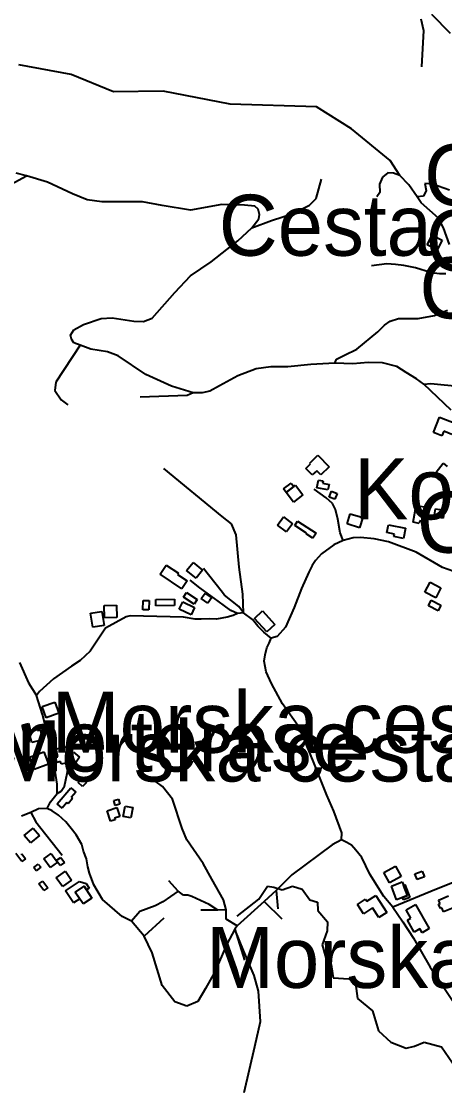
# Model space of a CAD drawing. Extents: x -8864 to 13231, y -7697 to 8949.
# Drawn here: x -4555 to -4125, y -3888 to -2799 of the extents above; entities that cross this region are included whole.
import ezdxf

# ---------------------------------------------------------------- set-up
doc = ezdxf.new("R2010")
doc.units = 0
for name, color, linetype in [('OSM_BUILDING_BARN', 9, 'CONTINUOUS'), ('OSM_BUILDING_GARAGE', 9, 'CONTINUOUS'), ('OSM_BUILDING_HOUSE', 9, 'CONTINUOUS'), ('OSM_BUILDING_ROOF', 9, 'CONTINUOUS'), ('OSM_BUILDING_SHED', 9, 'CONTINUOUS'), ('OSM_BUILDING_YES', 9, 'CONTINUOUS'), ('OSM_HIGHWAY_PATH', 8, 'CONTINUOUS'), ('OSM_HIGHWAY_RESIDENTIAL', 8, 'CONTINUOUS'), ('OSM_HIGHWAY_SERVICE', 8, 'CONTINUOUS'), ('OSM_HIGHWAY_TERTIARY', 8, 'CONTINUOUS'), ('OSM_HIGHWAY_TRACK', 8, 'CONTINUOUS'), ('OSM_LABELS', 8, 'CONTINUOUS'), ('OSM_WATERWAY_DITCH', 4, 'CONTINUOUS'), ('OSM_WATERWAY_STREAM', 4, 'CONTINUOUS')]:
    doc.layers.add(name, color=color, linetype=linetype)

msp = doc.modelspace()

# ---------------------------------------------------------------- linework, layer by layer
at = {"layer": 'OSM_BUILDING_BARN'}
for p, q in [((-4254.939212, -3273.267295), (-4253.415475, -3265.361335)), ((-4253.415475, -3265.361335), (-4248.775352, -3266.250895)), ((-4248.775352, -3266.250895), (-4249.23477, -3268.597108)), ((-4286.225586, -3277.848526), (-4276.861113, -3270.665333)), ((-4278.691129, -3287.678157), (-4286.225586, -3277.848526)), ((-4276.861113, -3270.665333), (-4269.318999, -3280.506084)), ((-4243.744724, -3275.424476), (-4254.939212, -3273.267295)), ((-4249.23477, -3268.597108), (-4242.672748, -3269.86473)), ((-4242.672748, -3269.86473), (-4243.744724, -3275.424476)), ((-4269.318999, -3280.506084), (-4278.691129, -3287.678157)), ((-4277.55024, -3311.462752), (-4274.701848, -3307.11503)), ((-4274.701848, -3307.11503), (-4255.911647, -3319.446548)), ((-4265.651311, -3319.268636), (-4277.55024, -3311.462752)), ((-4266.049473, -3319.869088), (-4265.651311, -3319.268636)), ((-4259.158202, -3324.394722), (-4266.049473, -3319.869088)), ((-4255.911647, -3319.446548), (-4259.158202, -3324.394722)), ((-4510.681966, -3682.965002), (-4496.417033, -3673.324402)), ((-4491.784567, -3678.239217), (-4500.727907, -3684.277102)), ((-4496.417033, -3673.324402), (-4489.571703, -3675.670615)), ((-4489.219483, -3682.053203), (-4491.784567, -3678.239217)), ((-4489.571703, -3675.670615), (-4486.501259, -3680.218487)), ((-4486.501259, -3680.218487), (-4489.219483, -3682.053203)), ((-4502.343527, -3695.318758), (-4510.681966, -3682.965002)), ((-4496.110754, -3691.11559), (-4502.343527, -3695.318758)), ((-4500.727907, -3684.277102), (-4496.110754, -3691.11559))]:
    msp.add_line(p, q, dxfattribs=at)
at = {"layer": 'OSM_BUILDING_GARAGE'}
for p, q in [((-4135.766151, -3302.811787), (-4134.45681, -3294.550004)), ((-4134.45681, -3294.550004), (-4125.482842, -3295.973299)), ((-4125.482842, -3295.973299), (-4126.792184, -3304.235082)), ((-4126.792184, -3304.235082), (-4135.766151, -3302.811787)), ((-4506.616115, -3542.94835), (-4502.297585, -3542.047671)), ((-4504.747815, -3551.843944), (-4506.616115, -3542.94835)), ((-4502.297585, -3542.047671), (-4496.462975, -3547.029204)), ((-4496.462975, -3547.029204), (-4501.095441, -3554.023365)), ((-4501.095441, -3554.023365), (-4504.747815, -3551.843944)), ((-4519.91627, -3652.208485), (-4515.459914, -3648.961593)), ((-4518.844294, -3653.687378), (-4519.91627, -3652.208485)), ((-4516.156698, -3657.36793), (-4518.844294, -3653.687378)), ((-4511.700343, -3654.121038), (-4516.156698, -3657.36793)), ((-4515.459914, -3648.961593), (-4511.700343, -3654.121038))]:
    msp.add_line(p, q, dxfattribs=at)
at = {"layer": 'OSM_BUILDING_HOUSE'}
for p, q in [((-4142.986673, -3026.303363), (-4138.920822, -3018.25285)), ((-4132.818218, -3031.440568), (-4142.986673, -3026.303363)), ((-4138.920822, -3018.25285), (-4136.011174, -3019.720623)), ((-4136.011174, -3019.720623), (-4135.031082, -3017.774712)), ((-4135.031082, -3017.774712), (-4127.772276, -3021.433025)), ((-4127.772276, -3021.433025), (-4132.818218, -3031.440568)), ((-4136.317453, -3217.04714), (-4130.367988, -3201.47985)), ((-4130.367988, -3201.47985), (-4113.729395, -3207.851319)), ((-4127.825875, -3220.294032), (-4136.317453, -3217.04714)), ((-4126.0954, -3215.768398), (-4127.825875, -3220.294032)), ((-4117.948385, -3218.881856), (-4126.0954, -3215.768398)), ((-4262.121448, -3248.126122), (-4254.012719, -3240.209043)), ((-4254.012719, -3240.209043), (-4242.680405, -3251.851152)), ((-4266.1337, -3253.519076), (-4261.386379, -3248.882247)), ((-4259.655905, -3260.168532), (-4266.1337, -3253.519076)), ((-4261.386379, -3248.882247), (-4262.121448, -3248.126122)), ((-4255.214863, -3255.83193), (-4259.655905, -3260.168532)), ((-4251.103071, -3260.057337), (-4255.214863, -3255.83193)), ((-4242.680405, -3251.851152), (-4251.103071, -3260.057337)), ((-4136.240883, -3260.457639), (-4126.455277, -3248.259556)), ((-4126.455277, -3248.259556), (-4122.404741, -3251.517567)), ((-4130.452215, -3265.105587), (-4136.240883, -3260.457639)), ((-4127.588509, -3261.547349), (-4130.452215, -3265.105587)), ((-4123.13981, -3265.127826), (-4127.588509, -3261.547349)), ((-4224.334308, -3309.917142), (-4221.149009, -3299.598253)), ((-4221.149009, -3299.598253), (-4208.384842, -3303.545673)), ((-4157.243948, -3308.315935), (-4154.012708, -3291.080722)), ((-4154.012708, -3291.080722), (-4141.677331, -3293.393576)), ((-4141.677331, -3293.393576), (-4144.426183, -3308.037948)), ((-4295.168925, -3311.06245), (-4288.813641, -3302.800667)), ((-4288.813641, -3302.800667), (-4279.709506, -3309.805948)), ((-4279.709506, -3309.805948), (-4286.06479, -3318.067731)), ((-4211.570141, -3313.864562), (-4224.334308, -3309.917142)), ((-4208.384842, -3303.545673), (-4211.570141, -3313.864562)), ((-4150.942263, -3309.494602), (-4157.243948, -3308.315935)), ((-4150.452217, -3306.914879), (-4150.942263, -3309.494602)), ((-4144.426183, -3308.037948), (-4150.452217, -3306.914879)), ((-4286.06479, -3318.067731), (-4295.168925, -3311.06245)), ((-4183.821287, -3318.7349), (-4182.289893, -3310.940136)), ((-4176.248545, -3320.224912), (-4183.821287, -3318.7349)), ((-4182.289893, -3310.940136), (-4165.077027, -3314.331581)), ((-4176.738591, -3322.726798), (-4176.248545, -3320.224912)), ((-4165.077027, -3314.331581), (-4167.106124, -3324.628231)), ((-4167.106124, -3324.628231), (-4176.738591, -3322.726798)), ((-4414.3573, -3361.155765), (-4408.124527, -3351.770913)), ((-4408.124527, -3351.770913), (-4395.781494, -3359.988218)), ((-4387.557909, -3357.364018), (-4380.919318, -3349.146713)), ((-4380.919318, -3349.146713), (-4371.271537, -3356.952596)), ((-4392.282259, -3375.855734), (-4414.3573, -3361.155765)), ((-4395.781494, -3359.988218), (-4396.669702, -3361.322557)), ((-4396.669702, -3361.322557), (-4386.937695, -3367.805221)), ((-4377.910129, -3365.169901), (-4387.557909, -3357.364018)), ((-4371.271537, -3356.952596), (-4377.910129, -3365.169901)), ((-4386.937695, -3367.805221), (-4392.282259, -3375.855734)), ((-4145.107653, -3379.491808), (-4139.763089, -3369.184038)), ((-4139.763089, -3369.184038), (-4128.882536, -3374.832741)), ((-4128.882536, -3374.832741), (-4134.227101, -3385.14051)), ((-4134.227101, -3385.14051), (-4145.107653, -3379.491808)), ((-4485.214888, -3400.818995), (-4473.507383, -3398.873084)), ((-4482.856542, -3414.996348), (-4485.214888, -3400.818995)), ((-4473.507383, -3398.873084), (-4471.149037, -3413.050437)), ((-4318.484395, -3406.034037), (-4310.33738, -3398.461663)), ((-4305.76617, -3419.722133), (-4318.484395, -3406.034037)), ((-4310.33738, -3398.461663), (-4297.619155, -3412.138639)), ((-4471.149037, -3413.050437), (-4482.856542, -3414.996348)), ((-4297.619155, -3412.138639), (-4305.76617, -3419.722133)), ((-4534.2884, -3495.646028), (-4521.386408, -3491.0092)), ((-4530.199579, -3507.021269), (-4534.2884, -3495.646028)), ((-4521.386408, -3491.0092), (-4517.297587, -3502.373321)), ((-4517.297587, -3502.373321), (-4530.199579, -3507.021269)), ((-4547.80295, -3520.898396), (-4546.263899, -3520.486975)), ((-4544.77079, -3532.284757), (-4547.80295, -3520.898396)), ((-4546.263899, -3520.486975), (-4539.449197, -3518.674498)), ((-4539.449197, -3518.674498), (-4539.127604, -3519.886522)), ((-4539.127604, -3519.886522), (-4536.363439, -3519.152636)), ((-4536.363439, -3519.152636), (-4533.660529, -3529.326972)), ((-4533.660529, -3529.326972), (-4544.77079, -3532.284757)), ((-4520.000497, -3538.611748), (-4510.245519, -3536.554642)), ((-4518.323621, -3546.584424), (-4520.000497, -3538.611748)), ((-4510.245519, -3536.554642), (-4508.806009, -3543.415369)), ((-4520.4982, -3547.040324), (-4518.323621, -3546.584424)), ((-4519.380282, -3552.37768), (-4520.4982, -3547.040324)), ((-4508.806009, -3543.415369), (-4506.616115, -3542.94835)), ((-4506.616115, -3542.94835), (-4504.747815, -3551.843944)), ((-4515.651339, -3551.588196), (-4519.380282, -3552.37768)), ((-4515.130665, -3554.034484), (-4515.651339, -3551.588196)), ((-4504.747815, -3551.843944), (-4515.130665, -3554.034484)), ((-4468.116877, -3601.536957), (-4458.3083, -3598.40126)), ((-4464.686555, -3612.289506), (-4468.116877, -3601.536957)), ((-4458.3083, -3598.40126), (-4455.475222, -3607.296854)), ((-4460.130659, -3610.843972), (-4464.686555, -3612.289506)), ((-4455.475222, -3607.296854), (-4460.727902, -3608.975898)), ((-4460.727902, -3608.975898), (-4460.130659, -3610.843972)), ((-4552.473701, -3626.655891), (-4543.545675, -3619.161353)), ((-4543.545675, -3619.161353), (-4537.198048, -3626.722608)), ((-4546.133731, -3634.228265), (-4552.473701, -3626.655891)), ((-4537.198048, -3626.722608), (-4546.133731, -3634.228265)), ((-4532.473699, -3650.5628), (-4525.061753, -3645.158727)), ((-4525.061753, -3645.158727), (-4519.91627, -3652.208485)), ((-4526.263897, -3659.091451), (-4532.473699, -3650.5628)), ((-4518.844294, -3653.687378), (-4526.263897, -3659.091451)), ((-4519.91627, -3652.208485), (-4518.844294, -3653.687378)), ((-4520.023468, -3669.654969), (-4510.735565, -3663.083349)), ((-4513.729439, -3678.572802), (-4520.023468, -3669.654969)), ((-4510.735565, -3663.083349), (-4504.433879, -3672.001182)), ((-4504.433879, -3672.001182), (-4513.729439, -3678.572802)), ((-4500.727907, -3684.277102), (-4491.784567, -3678.239217)), ((-4491.784567, -3678.239217), (-4489.219483, -3682.053203)), ((-4492.61152, -3696.297274), (-4500.727907, -3684.277102)), ((-4483.675837, -3690.259389), (-4492.61152, -3696.297274)), ((-4489.219483, -3682.053203), (-4483.675837, -3690.259389)), ((-4131.217912, -3692.461049), (-4121.156655, -3688.202283)), ((-4129.740117, -3695.952569), (-4131.217912, -3692.461049)), ((-4131.210255, -3696.575261), (-4129.740117, -3695.952569)), ((-4129.380239, -3700.900744), (-4131.210255, -3696.575261)), ((-4127.917758, -3700.278052), (-4129.380239, -3700.900744)), ((-4126.187283, -3704.381145), (-4127.917758, -3700.278052)), ((-4116.126027, -3700.122379), (-4126.187283, -3704.381145))]:
    msp.add_line(p, q, dxfattribs=at)
at = {"layer": 'OSM_BUILDING_ROOF'}
for p, q in [((-4288.913182, -3274.334766), (-4281.279184, -3268.485913)), ((-4286.225586, -3277.848526), (-4288.913182, -3274.334766)), ((-4278.591588, -3271.988553), (-4286.225586, -3277.848526)), ((-4281.279184, -3268.485913), (-4278.591588, -3271.988553))]:
    msp.add_line(p, q, dxfattribs=at)
at = {"layer": 'OSM_BUILDING_SHED'}
for p, q in [((-4554.939245, -3653.220359), (-4561.103105, -3645.047532)), ((-4555.674314, -3645.937091), (-4555.000501, -3645.425595)), ((-4555.000501, -3645.425595), (-4551.233272, -3650.418247)), ((-4551.233272, -3650.418247), (-4554.939245, -3653.220359)), ((-4542.871862, -3659.12481), (-4538.407849, -3655.688886)), ((-4538.407849, -3655.688886), (-4535.819794, -3659.046973)), ((-4540.283807, -3662.494016), (-4542.871862, -3659.12481)), ((-4535.819794, -3659.046973), (-4540.283807, -3662.494016))]:
    msp.add_line(p, q, dxfattribs=at)
at = {"layer": 'OSM_BUILDING_YES'}
for p, q in [((-4242.511952, -3282.763341), (-4240.199547, -3276.703218)), ((-4240.199547, -3276.703218), (-4234.541047, -3278.860399)), ((-4236.845795, -3284.931642), (-4242.511952, -3282.763341)), ((-4234.541047, -3278.860399), (-4236.845795, -3284.931642)), ((-4418.775371, -3386.641642), (-4399.778431, -3386.330296)), ((-4418.668173, -3393.191023), (-4418.775371, -3386.641642)), ((-4399.778431, -3386.330296), (-4399.671234, -3392.879677)), ((-4390.590069, -3384.473341), (-4387.557909, -3379.814273)), ((-4379.862656, -3391.456382), (-4390.590069, -3384.473341)), ((-4387.557909, -3379.814273), (-4376.830496, -3386.797315)), ((-4372.60385, -3385.896636), (-4368.614569, -3380.170097)), ((-4365.827432, -3390.63354), (-4372.60385, -3385.896636)), ((-4368.614569, -3380.170097), (-4361.838152, -3384.895881)), ((-4361.838152, -3384.895881), (-4365.827432, -3390.63354)), ((-4471.248577, -3393.013111), (-4458.721776, -3392.701765)), ((-4470.949955, -3405.266792), (-4471.248577, -3393.013111)), ((-4458.721776, -3392.701765), (-4458.423155, -3404.955446)), ((-4431.815188, -3397.227399), (-4431.715648, -3387.664635)), ((-4425.766183, -3397.294116), (-4431.815188, -3397.227399)), ((-4431.715648, -3387.664635), (-4425.666643, -3387.731352)), ((-4425.666643, -3387.731352), (-4425.766183, -3397.294116)), ((-4399.671234, -3392.879677), (-4418.668173, -3393.191023)), ((-4395.015797, -3396.54911), (-4391.462963, -3389.154647)), ((-4382.948414, -3402.353485), (-4395.015797, -3396.54911)), ((-4391.462963, -3389.154647), (-4379.395581, -3394.959022)), ((-4379.395581, -3394.959022), (-4382.948414, -3402.353485)), ((-4376.830496, -3386.797315), (-4379.862656, -3391.456382)), ((-4141.585447, -3393.335576), (-4138.737055, -3387.575679)), ((-4131.830469, -3398.161436), (-4141.585447, -3393.335576)), ((-4138.737055, -3387.575679), (-4128.982077, -3392.412659)), ((-4128.982077, -3392.412659), (-4131.830469, -3398.161436)), ((-4458.423155, -3404.955446), (-4470.949955, -3405.266792)), ((-4554.770792, -3514.560285), (-4548.300653, -3512.825645)), ((-4552.734038, -3522.210496), (-4554.770792, -3514.560285)), ((-4548.300653, -3512.825645), (-4546.263899, -3520.486975)), ((-4547.80295, -3520.898396), (-4552.734038, -3522.210496)), ((-4546.263899, -3520.486975), (-4547.80295, -3520.898396)), ((-4547.04491, -3546.973607), (-4532.619181, -3541.569533)), ((-4542.39713, -3559.460797), (-4547.04491, -3546.973607)), ((-4532.619181, -3541.569533), (-4527.979058, -3554.034484)), ((-4527.979058, -3554.034484), (-4542.39713, -3559.460797)), ((-4497.634491, -3572.704113), (-4493.576298, -3568.456466)), ((-4493.576298, -3568.456466), (-4489.142913, -3572.726352)), ((-4518.989777, -3594.565035), (-4505.283803, -3578.308337)), ((-4505.283803, -3578.308337), (-4500.21489, -3582.6227)), ((-4500.21489, -3582.6227), (-4504.816728, -3588.082371)), ((-4493.208763, -3576.973998), (-4497.634491, -3572.704113)), ((-4489.142913, -3572.726352), (-4493.208763, -3576.973998)), ((-4509.273084, -3593.308532), (-4513.936178, -3598.857159)), ((-4507.871858, -3594.509438), (-4509.273084, -3593.308532)), ((-4503.438473, -3589.238798), (-4507.871858, -3594.509438)), ((-4504.816728, -3588.082371), (-4503.438473, -3589.238798)), ((-4461.44, -3591.040156), (-4456.769249, -3589.716936)), ((-4459.946891, -3596.321915), (-4461.44, -3591.040156)), ((-4456.769249, -3589.716936), (-4455.283797, -3595.009815)), ((-4513.936178, -3598.857159), (-4518.989777, -3594.565035)), ((-4455.283797, -3595.009815), (-4459.946891, -3596.321915)), ((-4451.845818, -3607.39693), (-4449.786094, -3596.86677)), ((-4449.786094, -3596.86677), (-4442.083183, -3598.367902)), ((-4442.083183, -3598.367902), (-4444.142908, -3608.898061)), ((-4444.142908, -3608.898061), (-4451.845818, -3607.39693)), ((-4186.891731, -3664.484405), (-4174.992802, -3658.001741)), ((-4174.992802, -3658.001741), (-4169.349616, -3668.376227)), ((-4181.248545, -3674.858892), (-4186.891731, -3664.484405)), ((-4169.349616, -3668.376227), (-4181.248545, -3674.858892)), ((-4155.276107, -3665.707549), (-4148.093871, -3662.827601)), ((-4152.925418, -3671.589761), (-4155.276107, -3665.707549)), ((-4145.743181, -3668.709812), (-4152.925418, -3671.589761)), ((-4148.093871, -3662.827601), (-4145.743181, -3668.709812)), ((-4537.588554, -3675.98196), (-4533.78304, -3673.079773)), ((-4532.504327, -3682.653656), (-4537.588554, -3675.98196)), ((-4533.78304, -3673.079773), (-4528.70647, -3679.762588)), ((-4528.70647, -3679.762588), (-4532.504327, -3682.653656)), ((-4179.311332, -3678.139142), (-4168.239355, -3673.869257)), ((-4173.966768, -3692.005149), (-4179.311332, -3678.139142)), ((-4168.239355, -3673.869257), (-4166.960642, -3677.193985)), ((-4166.960642, -3677.193985), (-4165.551759, -3676.64913)), ((-4166.960642, -3677.193985), (-4162.894791, -3687.746384)), ((-4162.894791, -3687.746384), (-4166.960642, -3677.193985)), ((-4165.551759, -3676.64913), (-4160.521131, -3689.703414)), ((-4213.622209, -3696.764292), (-4205.567078, -3691.593728)), ((-4205.567078, -3691.593728), (-4204.265393, -3693.628595)), ((-4204.265393, -3693.628595), (-4195.015775, -3687.690786)), ((-4195.015775, -3687.690786), (-4184.043339, -3704.825924)), ((-4162.894791, -3687.746384), (-4173.966768, -3692.005149)), ((-4167.994332, -3689.703414), (-4162.894791, -3687.746384)), ((-4167.029554, -3692.21642), (-4167.994332, -3689.703414)), ((-4160.521131, -3689.703414), (-4167.029554, -3692.21642)), ((-4207.565547, -3706.215861), (-4213.622209, -3696.764292)), ((-4198.384841, -3700.333649), (-4207.565547, -3706.215861)), ((-4192.167383, -3710.040966), (-4198.384841, -3700.333649)), ((-4164.196476, -3702.246202), (-4154.870288, -3696.842129)), ((-4159.341958, -3710.61918), (-4164.196476, -3702.246202)), ((-4154.870288, -3696.842129), (-4140.697239, -3721.293893)), ((-4184.043339, -3704.825924), (-4192.167383, -3710.040966)), ((-4163.040274, -3712.765242), (-4159.341958, -3710.61918)), ((-4156.018833, -3724.87437), (-4163.040274, -3712.765242)), ((-4150.352677, -3721.583), (-4156.018833, -3724.87437)), ((-4148.055586, -3725.563778), (-4150.352677, -3721.583)), ((-4140.697239, -3721.293893), (-4148.055586, -3725.563778))]:
    msp.add_line(p, q, dxfattribs=at)
at = {"layer": 'OSM_HIGHWAY_PATH'}
for p, q in [((-4149.426183, -2796.496808), (-4146.753901, -2808.216753)), ((-4146.753901, -2808.216753), (-4148.606888, -2845.200186)), ((-4504.877984, -2853.20622), (-4558.132201, -2843.220916)), ((-4461.86879, -2870.630465), (-4504.877984, -2853.20622)), ((-4411.172001, -2869.86322), (-4461.86879, -2870.630465)), ((-4343.063264, -2883.184372), (-4411.172001, -2869.86322)), ((-4255.245491, -2885.997604), (-4343.063264, -2883.184372)), ((-4219.6559, -2908.281067), (-4255.245491, -2885.997604)), ((-4180.406279, -2940.371923), (-4219.6559, -2908.281067)), ((-4170.781469, -2955.638987), (-4180.406279, -2940.371923)), ((-4143.85191, -2970.850453), (-4146.616076, -2976.810501)), ((-4137.488969, -2964.601298), (-4145.184223, -2963.878531)), ((-4145.184223, -2963.878531), (-4143.85191, -2970.850453)), ((-4120.054052, -2970.550226), (-4137.488969, -2964.601298)), ((-4146.616076, -2976.810501), (-4153.178098, -2977.433192)), ((-4396.187313, -3683.209631), (-4405.5671, -3672.946339)), ((-4390.712581, -3687.37944), (-4396.187313, -3683.209631)), ((-4386.194969, -3687.523994), (-4390.712581, -3687.37944)), ((-4382.289915, -3688.680421), (-4386.194969, -3687.523994)), ((-4364.364951, -3696.764292), (-4382.289915, -3688.680421)), ((-4355.666635, -3702.757699), (-4364.364951, -3696.764292)), ((-4410.674298, -3710.685897), (-4430.582416, -3728.999701))]:
    msp.add_line(p, q, dxfattribs=at)
at = {"layer": 'OSM_HIGHWAY_RESIDENTIAL'}
for p, q in [((-4550.115355, -2956.150483), (-4560.896366, -2953.214937)), ((-4528.95915, -2962.421877), (-4550.115355, -2956.150483)), ((-4503.492072, -2974.442049), (-4528.95915, -2962.421877)), ((-4488.706466, -2980.602248), (-4503.492072, -2974.442049)), ((-4473.61458, -2982.348008), (-4488.706466, -2980.602248)), ((-4443.522694, -2982.459203), (-4473.61458, -2982.348008)), ((-4432.228665, -2982.559278), (-4443.522694, -2982.459203)), ((-4412.41243, -2986.25095), (-4432.228665, -2982.559278)), ((-4383.553315, -2991.087929), (-4412.41243, -2986.25095)), ((-4351.723296, -2985.127881), (-4383.553315, -2991.087929)), ((-4328.721762, -2985.950724), (-4351.723296, -2985.127881)), ((-4318.139831, -2986.973717), (-4328.721762, -2985.950724)), ((-4314.755451, -2989.953741), (-4318.139831, -2986.973717)), ((-4313.315941, -2995.302217), (-4314.755451, -2989.953741)), ((-4321.018852, -3009.068149), (-4314.135237, -2999.816731)), ((-4314.135237, -2999.816731), (-4313.315941, -2995.302217)), ((-4335.498179, -3022.111314), (-4321.018852, -3009.068149)), ((-4362.603848, -3043.482979), (-4335.498179, -3022.111314)), ((-4383.346577, -3057.660332), (-4362.603848, -3043.482979)), ((-4399.571693, -3074.717634), (-4383.346577, -3057.660332)), ((-4422.573227, -3100.815083), (-4399.571693, -3074.717634)), ((-4135.360332, -3097.935134), (-4122.113776, -3092.697853)), ((-4492.198043, -3107.175433), (-4474.334335, -3101.015234)), ((-4474.334335, -3101.015234), (-4463.139847, -3100.292467)), ((-4463.139847, -3100.292467), (-4440.957609, -3103.683912)), ((-4431.409369, -3104.306604), (-4422.573227, -3100.815083)), ((-4180.643645, -3103.895182), (-4172.121439, -3101.226504)), ((-4172.121439, -3101.226504), (-4152.098465, -3101.226504)), ((-4152.098465, -3101.226504), (-4135.360332, -3097.935134)), ((-4505.54414, -3118.072536), (-4502.2593, -3112.523909)), ((-4502.2593, -3112.523909), (-4492.198043, -3107.175433)), ((-4440.957609, -3103.683912), (-4431.409369, -3104.306604)), ((-4193.170445, -3114.581015), (-4186.18729, -3107.998275)), ((-4186.18729, -3107.998275), (-4180.643645, -3103.895182)), ((-4504.418565, -3122.075553), (-4505.54414, -3118.072536)), ((-4502.060219, -3125.678268), (-4504.418565, -3122.075553)), ((-4214.426191, -3132.349964), (-4193.170445, -3114.581015)), ((-4495.789162, -3128.346947), (-4502.060219, -3125.678268)), ((-4484.908609, -3132.249889), (-4495.789162, -3128.346947)), ((-4467.864197, -3135.018642), (-4484.908609, -3132.249889)), ((-4457.182726, -3138.932704), (-4467.864197, -3135.018642)), ((-4227.060189, -3138.521283), (-4214.426191, -3132.349964)), ((-4428.836628, -3157.935917), (-4457.182726, -3138.932704)), ((-4236.914708, -3146.427242), (-4261.149013, -3147.972851)), ((-4236.914708, -3146.427242), (-4235.069378, -3142.424224)), ((-4218.430785, -3147.250084), (-4236.914708, -3146.427242)), ((-4235.069378, -3142.424224), (-4227.060189, -3138.521283)), ((-4203.032621, -3145.81567), (-4218.430785, -3147.250084)), ((-4188.139817, -3146.015821), (-4203.032621, -3145.81567)), ((-4173.76003, -3150.018838), (-4188.139817, -3146.015821)), ((-4402.756992, -3169.956088), (-4428.836628, -3157.935917)), ((-4316.600781, -3152.38729), (-4335.291441, -3159.370331)), ((-4301.715634, -3150.330184), (-4316.600781, -3152.38729)), ((-4284.564024, -3150.330184), (-4301.715634, -3150.330184)), ((-4261.149013, -3147.972851), (-4284.564024, -3150.330184)), ((-4164.165848, -3156.034483), (-4173.76003, -3150.018838)), ((-4153.744714, -3162.339236), (-4164.165848, -3156.034483)), ((-4335.291441, -3159.370331), (-4353.982102, -3169.644742)), ((-4146.348082, -3167.798907), (-4153.744714, -3162.339236)), ((-4118.652826, -3194.396733), (-4146.348082, -3167.798907)), ((-4380.781492, -3176.527708), (-4402.756992, -3169.956088)), ((-4371.746269, -3176.738979), (-4380.781492, -3176.527708)), ((-4363.943818, -3174.882024), (-4371.746269, -3176.738979)), ((-4353.982102, -3169.644742), (-4363.943818, -3174.882024)), ((-4237.841201, -3331.033059), (-4250.429257, -3340.42903)), ((-4228.292961, -3326.740935), (-4237.841201, -3331.033059)), ((-4218.116849, -3324.161213), (-4228.292961, -3326.740935)), ((-4210.712561, -3323.816508), (-4218.116849, -3324.161213)), ((-4196.639052, -3324.961816), (-4210.712561, -3323.816508)), ((-4182.243951, -3328.319903), (-4196.639052, -3324.961816)), ((-4154.043336, -3338.783345), (-4182.243951, -3328.319903)), ((-4250.429257, -3340.42903), (-4256.317466, -3347.278638)), ((-4127.45834, -3354.317277), (-4154.043336, -3338.783345)), ((-4259.916241, -3352.226812), (-4263.201081, -3358.85403)), ((-4256.317466, -3347.278638), (-4259.916241, -3352.226812)), ((-4263.201081, -3358.85403), (-4270.590056, -3375.666703)), ((-4104.112243, -3362.323311), (-4127.45834, -3354.317277)), ((-4270.590056, -3375.666703), (-4278.155141, -3395.0035)), ((-4278.155141, -3395.0035), (-4286.975969, -3414.862914)), ((-4320.636003, -3406.956955), (-4329.640598, -3400.229662)), ((-4314.931561, -3413.728726), (-4320.636003, -3406.956955)), ((-4309.104608, -3419.977881), (-4314.931561, -3413.728726)), ((-4286.975969, -3414.862914), (-4295.421605, -3424.503514)), ((-4301.44764, -3426.12696), (-4309.104608, -3419.977881)), ((-4295.421605, -3424.503514), (-4301.44764, -3426.12696)), ((-4533.989779, -3503.7299), (-4540.214894, -3484.415341)), ((-4526.700344, -3531.406317), (-4533.989779, -3503.7299)), ((-4521.225612, -3561.217677), (-4526.700344, -3531.406317)), ((-4519.05869, -3574.51659), (-4521.225612, -3561.217677)), ((-4518.90555, -3583.968159), (-4519.05869, -3574.51659)), ((-4529.112289, -3599.112908), (-4525.796822, -3592.396734)), ((-4525.796822, -3592.396734), (-4518.90555, -3583.968159)), ((-4237.764631, -3602.048454), (-4244.755444, -3585.647202)), ((-4545.804481, -3603.405032), (-4555.452262, -3607.185659)), ((-4537.994373, -3599.535448), (-4545.804481, -3603.405032)), ((-4529.112289, -3599.112908), (-4537.994373, -3599.535448)), ((-4524.188859, -3601.603674), (-4529.112289, -3599.112908)), ((-4517.634493, -3606.062591), (-4524.188859, -3601.603674)), ((-4229.609959, -3623.909376), (-4237.764631, -3602.048454)), ((-4510.153635, -3612.723167), (-4517.634493, -3606.062591)), ((-4504.916268, -3619.528296), (-4510.153635, -3612.723167)), ((-4499.694216, -3625.944243), (-4504.916268, -3619.528296)), ((-4494.043373, -3635.696039), (-4499.694216, -3625.944243)), ((-4229.931552, -3630.970254), (-4229.609959, -3623.909376)), ((-4492.198043, -3642.690199), (-4494.043373, -3635.696039)), ((-4239.58699, -3636.10746), (-4280.452231, -3666.530392)), ((-4229.931552, -3630.970254), (-4239.58699, -3636.10746)), ((-4224.63293, -3633.672291), (-4229.931552, -3630.970254)), ((-4219.893266, -3636.518881), (-4224.63293, -3633.672291)), ((-4215.352684, -3641.656087), (-4219.893266, -3636.518881)), ((-4489.188855, -3650.440486), (-4492.198043, -3642.690199)), ((-4209.372591, -3649.072788), (-4215.352684, -3641.656087)), ((-4487.802943, -3658.691149), (-4489.188855, -3650.440486)), ((-4486.072468, -3665.02926), (-4487.802943, -3658.691149)), ((-4201.179635, -3666.11897), (-4209.372591, -3649.072788)), ((-4481.930048, -3677.004954), (-4486.072468, -3665.02926)), ((-4280.452231, -3666.530392), (-4296.478267, -3682.764851)), ((-4187.006586, -3688.724899), (-4201.179635, -3666.11897)), ((-4095.75849, -3666.141209), (-4133.308264, -3681.163644)), ((-4473.101564, -3691.804999), (-4481.930048, -3677.004954)), ((-4296.478267, -3682.764851), (-4308.522679, -3693.728671)), ((-4177.764624, -3699.410731), (-4187.006586, -3688.724899)), ((-4133.308264, -3681.163644), (-4177.764624, -3699.410731)), ((-4452.910137, -3709.118049), (-4473.101564, -3691.804999)), ((-4308.522679, -3693.728671), (-4336.087766, -3718.691932)), ((-4177.764624, -3699.410731), (-4167.779937, -3714.388688)), ((-4443.599263, -3713.91055), (-4452.910137, -3709.118049)), ((-4430.582416, -3728.999701), (-4443.599263, -3713.91055)), ((-4338.346572, -3721.883226), (-4346.66204, -3737.35044)), ((-4336.087766, -3718.691932), (-4338.346572, -3721.883226)), ((-4167.779937, -3714.388688), (-4156.646705, -3731.201361)), ((-4422.374146, -3745.845733), (-4430.582416, -3728.999701)), ((-4156.646705, -3731.201361), (-4139.854973, -3760.556822)), ((-4412.305232, -3779.137494), (-4422.374146, -3745.845733)), ((-4346.66204, -3737.35044), (-4358.91319, -3765.371562)), ((-4358.91319, -3765.371562), (-4368.155151, -3782.228713)), ((-4139.854973, -3760.556822), (-4098.423115, -3822.759264)), ((-4399.364955, -3795.783374), (-4412.305232, -3779.137494)), ((-4368.155151, -3782.228713), (-4375.957602, -3795.371953)), ((-4387.251631, -3800.097738), (-4399.364955, -3795.783374)), ((-4375.957602, -3795.371953), (-4387.251631, -3800.097738))]:
    msp.add_line(p, q, dxfattribs=at)
at = {"layer": 'OSM_HIGHWAY_SERVICE'}
for p, q in [((-4576.914745, -2970.639182), (-4550.115355, -2956.150483)), ((-4255.911647, -2978.956563), (-4250.161263, -2959.341778)), ((-4188.139817, -2957.484822), (-4191.424657, -2964.478983)), ((-4182.90245, -2953.070384), (-4188.139817, -2957.484822)), ((-4177.152067, -2953.481805), (-4182.90245, -2953.070384)), ((-4170.781469, -2955.638987), (-4177.152067, -2953.481805)), ((-4161.439967, -2965.301826), (-4170.781469, -2955.638987)), ((-4191.424657, -2964.478983), (-4191.01118, -2973.10771)), ((-4153.178098, -2977.433192), (-4161.439967, -2965.301826)), ((-4262.488983, -2985.950724), (-4255.911647, -2978.956563)), ((-4191.01118, -2973.10771), (-4194.196479, -2977.422073)), ((-4149.119905, -2983.382121), (-4153.178098, -2977.433192)), ((-4131.24854, -2999.093964), (-4149.119905, -2983.382121)), ((-4301.302157, -3001.562491), (-4279.020378, -2994.36818)), ((-4279.020378, -2994.36818), (-4262.488983, -2985.950724)), ((-4321.018852, -3009.068149), (-4301.302157, -3001.562491)), ((-4126.217911, -3009.068149), (-4131.24854, -2999.093964)), ((-4120.26079, -3026.014256), (-4126.217911, -3009.068149)), ((-4183.828944, -3045.42889), (-4199.334305, -3047.586072)), ((-4175.19954, -3046.051582), (-4183.828944, -3045.42889)), ((-4166.677334, -3047.17465), (-4175.19954, -3046.051582)), ((-4154.66355, -3049.643178), (-4166.677334, -3047.17465)), ((-4139.464467, -3054.368962), (-4154.66355, -3049.643178)), ((-4135.766151, -3054.991654), (-4139.464467, -3054.368962)), ((-4130.429244, -3055.814496), (-4135.766151, -3054.991654)), ((-4123.836594, -3055.825616), (-4130.429244, -3055.814496)), ((-4495.789162, -3128.346947), (-4520.337403, -3165.841876)), ((-4520.337403, -3165.841876), (-4521.309838, -3174.437244)), ((-4146.348082, -3167.798907), (-4139.158188, -3167.28741)), ((-4139.158188, -3167.28741), (-4108.384831, -3170.311912)), ((-4521.309838, -3174.437244), (-4515.100037, -3183.822096)), ((-4386.945352, -3179.307582), (-4434.793749, -3181.053342)), ((-4380.781492, -3176.527708), (-4386.945352, -3179.307582)), ((-4515.100037, -3183.822096), (-4508.116881, -3188.75915)), ((-4351.462959, -3302.389246), (-4410.498188, -3253.696988)), ((-4245.436914, -3283.386033), (-4257.764633, -3274.757307)), ((-4239.173513, -3289.134811), (-4245.436914, -3283.386033)), ((-4122.037206, -3283.408272), (-4126.141342, -3291.725652)), ((-4236.194953, -3295.306129), (-4239.173513, -3289.134811)), ((-4233.836606, -3305.169119), (-4236.194953, -3295.306129)), ((-4341.723295, -3309.928262), (-4351.462959, -3302.389246)), ((-4337.006602, -3320.93656), (-4341.723295, -3309.928262)), ((-4231.271522, -3318.935051), (-4233.836606, -3305.169119)), ((-4333.928501, -3354.01705), (-4337.006602, -3320.93656)), ((-4228.292961, -3326.740935), (-4231.271522, -3318.935051)), ((-4330.390981, -3381.448839), (-4333.928501, -3354.01705)), ((-4352.236313, -3378.012916), (-4370.161277, -3355.362509)), ((-4373.951476, -3375.032891), (-4383.951477, -3367.282605)), ((-4355.37567, -3388.487478), (-4373.951476, -3375.032891)), ((-4348.951473, -3382.227203), (-4352.236313, -3378.012916)), ((-4334.364948, -3394.036104), (-4348.951473, -3382.227203)), ((-4329.640598, -3400.229662), (-4330.390981, -3381.448839)), ((-4342.496649, -3397.916807), (-4355.37567, -3388.487478)), ((-4329.640598, -3400.229662), (-4334.364948, -3394.036104)), ((-4448.897886, -3404.243799), (-4470.015805, -3416.063819)), ((-4378.714111, -3406.678968), (-4390.758522, -3404.755295)), ((-4372.810588, -3406.867999), (-4378.714111, -3406.678968)), ((-4363.936161, -3406.578892), (-4372.810588, -3406.867999)), ((-4357.228656, -3406.645609), (-4363.936161, -3406.578892)), ((-4346.118395, -3404.788654), (-4357.228656, -3406.645609)), ((-4340.260814, -3402.976177), (-4346.118395, -3404.788654)), ((-4335.567092, -3400.93019), (-4342.496649, -3397.916807)), ((-4335.567092, -3400.93019), (-4340.260814, -3402.976177)), ((-4329.640598, -3400.229662), (-4335.567092, -3400.93019)), ((-4470.015805, -3416.063819), (-4485.36037, -3439.325798)), ((-4485.36037, -3439.325798), (-4495.735563, -3448.643933)), ((-4557.305248, -3450.956787), (-4548.063287, -3471.405534)), ((-4495.735563, -3448.643933), (-4504.387938, -3454.537264)), ((-4504.387938, -3454.537264), (-4522.665122, -3467.402517)), ((-4548.063287, -3471.405534), (-4540.214894, -3484.415341)), ((-4522.665122, -3467.402517), (-4537.136793, -3480.378965)), ((-4537.136793, -3480.378965), (-4540.214894, -3484.415341)), ((-4511.531889, -3576.462501), (-4507.688091, -3557.170181)), ((-4518.90555, -3583.968159), (-4514.900956, -3581.588587)), ((-4514.900956, -3581.588587), (-4511.531889, -3576.462501)), ((-4545.804481, -3603.405032), (-4540.819795, -3612.834362)), ((-4540.819795, -3612.834362), (-4514.074003, -3646.593141)), ((-4329.740139, -3743.477281), (-4338.346572, -3721.883226)), ((-4318.821302, -3769.152189), (-4329.740139, -3743.477281)), ((-4314.273062, -3784.819555), (-4318.821302, -3769.152189)), ((-4312.450704, -3815.776222), (-4314.273062, -3784.819555)), ((-4318.09389, -3841.262099), (-4312.450704, -3815.776222)), ((-4328.82896, -3888.064044), (-4318.09389, -3841.262099))]:
    msp.add_line(p, q, dxfattribs=at)
at = {"layer": 'OSM_HIGHWAY_TERTIARY'}
msp.add_line((-4138.338893, -2791.570872), (-4119.456808, -2810.91879), dxfattribs=at)
at = {"layer": 'OSM_HIGHWAY_TRACK'}
for p, q in [((-4444.977518, -3403.298642), (-4448.897886, -3404.243799)), ((-4390.758522, -3404.755295), (-4444.977518, -3403.298642)), ((-4303.400167, -3431.219688), (-4301.44764, -3426.12696)), ((-4307.504302, -3443.028589), (-4305.827426, -3436.078906)), ((-4305.827426, -3436.078906), (-4303.400167, -3431.219688)), ((-4308.553307, -3449.522373), (-4307.504302, -3443.028589)), ((-4306.570152, -3460.297161), (-4308.553307, -3449.522373)), ((-4301.225588, -3472.050465), (-4306.570152, -3460.297161)), ((-4289.816704, -3492.899514), (-4301.225588, -3472.050465)), ((-4272.772292, -3517.351278), (-4289.816704, -3492.899514)), ((-4258.461417, -3551.699391), (-4272.772292, -3517.351278)), ((-4244.755444, -3585.647202), (-4258.461417, -3551.699391)), ((-4418.384865, -3572.170377), (-4420.513503, -3567.72258)), ((-4411.998953, -3577.018476), (-4418.384865, -3572.170377)), ((-4401.738615, -3589.794773), (-4411.998953, -3577.018476)), ((-4391.868783, -3619.428221), (-4401.738615, -3589.794773)), ((-4387.221003, -3631.248241), (-4391.868783, -3619.428221)), ((-4370.574753, -3655.255226), (-4387.221003, -3631.248241)), ((-4361.861123, -3671.144981), (-4370.574753, -3655.255226)), ((-4350.000478, -3691.971791), (-4361.861123, -3671.144981)), ((-4396.187313, -3683.209631), (-4411.616105, -3694.106733)), ((-4296.478267, -3682.764851), (-4294.678879, -3701.256567)), ((-4419.403242, -3698.276543), (-4434.885633, -3703.83629)), ((-4411.616105, -3694.106733), (-4419.403242, -3698.276543)), ((-4347.289911, -3702.424114), (-4355.666635, -3702.757699)), ((-4347.289911, -3702.424114), (-4350.000478, -3691.971791)), ((-4347.182714, -3711.619934), (-4347.289911, -3702.424114)), ((-4308.522679, -3693.728671), (-4290.743197, -3711.27523)), ((-4434.885633, -3703.83629), (-4443.599263, -3713.91055)), ((-4355.666635, -3702.757699), (-4372.979041, -3702.757699)), ((-4336.087766, -3718.691932), (-4347.182714, -3711.619934)), ((-4338.346572, -3721.883226), (-4328.568623, -3753.406988))]:
    msp.add_line(p, q, dxfattribs=at)
at = {"layer": 'OSM_WATERWAY_DITCH'}
for p, q in [((-4290.406291, -3681.819694), (-4279.701849, -3678.205859)), ((-4279.701849, -3678.205859), (-4270.092353, -3681.119166)), ((-4270.092353, -3681.119166), (-4262.175047, -3692.116344)), ((-4262.175047, -3692.116344), (-4254.472137, -3694.373601)), ((-4254.472137, -3694.373601), (-4253.95912, -3703.102403)), ((-4253.95912, -3703.102403), (-4244.104601, -3714.410927)), ((-4244.717159, -3723.651226), (-4249.648246, -3737.839698)), ((-4244.104601, -3714.410927), (-4244.717159, -3723.651226)), ((-4249.648246, -3737.839698), (-4245.949931, -3751.194209)), ((-4245.949931, -3751.194209), (-4240.613023, -3757.977099)), ((-4240.613023, -3757.977099), (-4238.560956, -3771.33161)), ((-4238.560956, -3771.33161), (-4222.542577, -3772.354603)), ((-4222.542577, -3772.354603), (-4215.76616, -3777.291658)), ((-4215.76616, -3777.291658), (-4213.706435, -3792.503124)), ((-4213.706435, -3792.503124), (-4198.507353, -3805.034792)), ((-4198.507353, -3805.034792), (-4192.35115, -3825.383464)), ((-4192.35115, -3825.383464), (-4179.824349, -3836.680868)), ((-4179.824349, -3836.680868), (-4164.21179, -3843.052338)), ((-4164.21179, -3843.052338), (-4155.789124, -3840.995232)), ((-4155.789124, -3840.995232), (-4145.934606, -3836.892139)), ((-4145.934606, -3836.892139), (-4128.476717, -3841.406653)), ((-4128.476717, -3841.406653), (-4116.97595, -3857.852382))]:
    msp.add_line(p, q, dxfattribs=at)
at = {"layer": 'OSM_WATERWAY_STREAM'}
for p, q in [((-4314.135237, -3691.393577), (-4305.100014, -3678.383771)), ((-4305.100014, -3678.383771), (-4298.92084, -3679.162135)), ((-4298.92084, -3679.162135), (-4290.406291, -3681.819694)), ((-4336.217934, -3708.8623), (-4314.135237, -3691.393577))]:
    msp.add_line(p, q, dxfattribs=at)

# ---------------------------------------------------------------- texts
at = {"layer": 'OSM_LABELS'}
for s, p in [('Cesta na Bukovec', (-4146.049372, -2986.08162)), ('Cesta na Bukovec', (-4354.763036, -3037.300832)), ('Cesta na Bukovec', (-4144.499821, -3052.803341)), ('Cesta na Bukovec', (-4150.809535, -3100.97305)), ('Kompresorji', (-4217.317462, -3305.304777)), ('Cvetlična ulica', (-4153.349244, -3339.188912)), ('Morska cesta', (-4524.650167, -3542.57007)), ('Sončne terase', (-4749.125386, -3561.610175)), ('Morska cesta', (-4584.053577, -3571.798858)), ('Morska cesta', (-4367.825956, -3781.628269))]:
    msp.add_text(s, height=62.042552, dxfattribs=at).set_placement(p)

doc.saveas('drawing.dxf')
